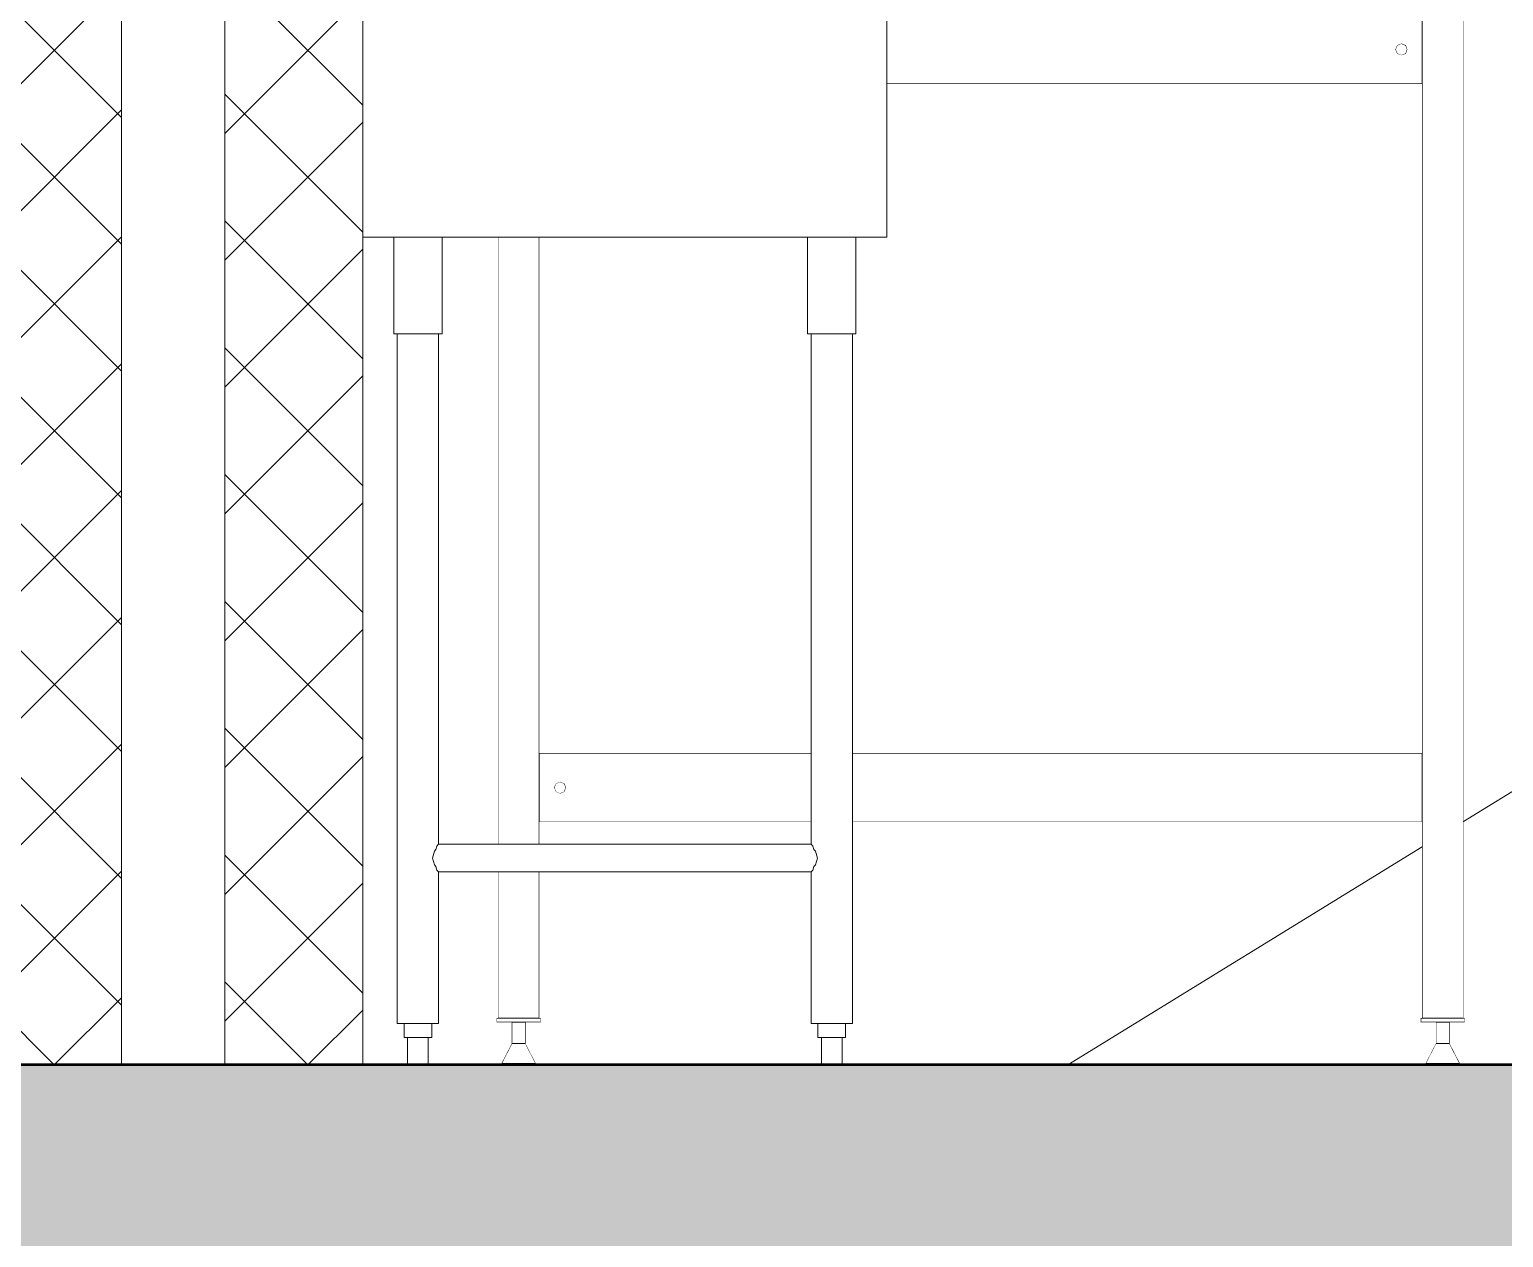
# Model space of a CAD drawing. Header units: millimetres. Extents: x -48147 to 1414029, y -496296 to 18123.
# Drawn here: x 1387569 to 1388638, y -490962 to -490086 of the extents above; entities that cross this region are included whole.
import ezdxf

# ---------------------------------------------------------------- set-up
doc = ezdxf.new("R2010")
doc.units = ezdxf.units.MM
doc.header["$MEASUREMENT"] = 0
doc.linetypes.add('Dashed', pattern=[2822.222233, 1411.111116, -1411.111116])
doc.linetypes.add('Wipeout_Contour', pattern=[1000, 0, -1000])
for name, color, linetype, lineweight, true_color in [('0_Pen_No__105', 7, 'Continuous', 15, 0xa6a6a6), ('A-230-M_FLOOR.IFC Import_Pen_No__109', 7, 'Continuous', 15, 0xa6a6a6), ('A-230-M_FLOOR.IFC Import_Pen_No__29', 7, 'Continuous', 50, 0x2a2a2a), ('A-25-M_Wall_Int_Pen_No__107', 7, 'Continuous', 15, 0xa6a6a6), ('New_A-35-M_FFE_Fixed_Pen_No__75', 7, 'Continuous', 20, 0x606060)]:
    doc.layers.add(name, color=color, linetype=linetype, lineweight=lineweight, true_color=true_color)
for name, color, linetype in [('A-230-M_FLOOR.IFC Import', 7, 'Continuous'), ('A-25-M_Wall_Int', 7, 'Continuous'), ('New_A-25-M_Wall_Int', 7, 'Continuous'), ('New_A-35-M_FFE_Fixed', 7, 'Continuous'), ('S-280-M_STRUCT_FRAME.IFC Import', 7, 'Continuous')]:
    doc.layers.add(name, color=color, linetype=linetype)
for name, color, linetype, lineweight in [('A-25-M_Wall_Int_Pen_No__1', 7, 'Continuous', 13), ('New_A-35-M_FFE_Fixed_Pen_No__1', 7, 'Continuous', 13), ('S-280-M_STRUCT_FRAME.IFC Import_Pen_No__90', 8, 'Continuous', 20)]:
    doc.layers.add(name, color=color, linetype=linetype, lineweight=lineweight)
pattern_1 = [(45, (1372878.996, -490836.73), (-45.96194, 45.96194), []), (135, (1372878.996, -490836.73), (45.96194, 45.96194), [])]

# ---------------------------------------------------------------- blocks, each defined once
blk = doc.blocks.new('Section Elem_178_2', base_point=(1372879, -490836.7))
at = {"layer": 'New_A-35-M_FFE_Fixed_Pen_No__1', "linetype": 'Continuous'}
for p, q in [((1388560.7, -490097.9), (1388563.5, -490096.7)), ((1388563.5, -490096.7), (1388566.4, -490097.9)), ((1388559.5, -490100.7), (1388560.7, -490097.9)), ((1388560.7, -490103.6), (1388559.5, -490100.7)), ((1388563.5, -490104.7), (1388560.7, -490103.6)), ((1388566.4, -490103.6), (1388563.5, -490104.7)), ((1388566.4, -490097.9), (1388567.5, -490100.7)), ((1388567.5, -490100.7), (1388566.4, -490103.6)), ((1387950.7, -490632.9), (1387949.5, -490635.7)), ((1387949.5, -490635.7), (1387950.7, -490638.6)), ((1387953.5, -490631.7), (1387950.7, -490632.9)), ((1387950.7, -490638.6), (1387953.5, -490639.7)), ((1387956.4, -490632.9), (1387953.5, -490631.7)), ((1387953.5, -490639.7), (1387956.4, -490638.6)), ((1387957.5, -490635.7), (1387956.4, -490632.9)), ((1387956.4, -490638.6), (1387957.5, -490635.7))]:
    blk.add_line(p, q, dxfattribs=at)
at = {"color": 254, "linetype": 'Wipeout_Contour', "lineweight": 0, "ltscale": 5888129.917605391}
blk.add_wipeout([(1387908.5, -490236.7), (1387908.5, -490676.7), (1387938.5, -490676.7), (1387938.5, -490236.7)], dxfattribs=at).dxf.layer = 'New_A-35-M_FFE_Fixed'
at = {"color": 254, "linetype": 'Wipeout_Contour', "lineweight": 0, "ltscale": 5888589.371113472}
blk.add_wipeout([(1387920, -490805.7), (1387918.5, -490805.7), (1387918.5, -490821.2), (1387920, -490821.2)], dxfattribs=at).dxf.layer = 'New_A-35-M_FFE_Fixed'
at = {"color": 254, "linetype": 'Wipeout_Contour', "lineweight": 0, "ltscale": 5891116.104213768}
blk.add_wipeout([(1388590, -490805.7), (1388588.5, -490805.7), (1388588.5, -490821.2), (1388590, -490821.2)], dxfattribs=at).dxf.layer = 'New_A-35-M_FFE_Fixed'
at = {"layer": 'New_A-35-M_FFE_Fixed_Pen_No__1', "linetype": 'Continuous'}
for p, q in [((1387908.5, -490676.7), (1387908.5, -490236.7)), ((1387938.5, -490610.7), (1387938.5, -490236.7)), ((1387938.5, -490610.7), (1387938.5, -490660.7)), ((1388135.5, -490610.7), (1387938.5, -490610.7)), ((1387938.5, -490676.7), (1387938.5, -490660.7)), ((1388135.5, -490660.7), (1387938.5, -490660.7))]:
    blk.add_line(p, q, dxfattribs=at)
at = {"color": 254, "linetype": 'Wipeout_Contour', "lineweight": 0, "ltscale": 5888598.798970528}
blk.add_wipeout([(1387923.5, -490805.7), (1387920, -490805.7), (1387920, -490821.2), (1387923.5, -490821.2)], dxfattribs=at).dxf.layer = 'New_A-35-M_FFE_Fixed'
at = {"color": 254, "linetype": 'Wipeout_Contour', "lineweight": 0, "ltscale": 5891125.532576385}
blk.add_wipeout([(1388593.5, -490805.7), (1388590, -490805.7), (1388590, -490821.2), (1388593.5, -490821.2)], dxfattribs=at).dxf.layer = 'New_A-35-M_FFE_Fixed'
at = {"color": 254, "linetype": 'Wipeout_Contour', "lineweight": 0, "ltscale": 5888612.131976547}
blk.add_wipeout([(1387927.1, -490805.7), (1387923.5, -490805.7), (1387923.5, -490821.2), (1387927.1, -490821.2)], dxfattribs=at).dxf.layer = 'New_A-35-M_FFE_Fixed'
at = {"color": 254, "linetype": 'Wipeout_Contour', "lineweight": 0, "ltscale": 5891138.866297372}
blk.add_wipeout([(1388597.1, -490805.7), (1388593.5, -490805.7), (1388593.5, -490821.2), (1388597.1, -490821.2)], dxfattribs=at).dxf.layer = 'New_A-35-M_FFE_Fixed'
at = {"color": 254, "linetype": 'Wipeout_Contour', "lineweight": 0, "ltscale": 5888621.559837431}
blk.add_wipeout([(1387928.5, -490805.7), (1387927.1, -490805.7), (1387927.1, -490821.2), (1387928.5, -490821.2)], dxfattribs=at).dxf.layer = 'New_A-35-M_FFE_Fixed'
at = {"color": 254, "linetype": 'Wipeout_Contour', "lineweight": 0, "ltscale": 5891148.294663811}
blk.add_wipeout([(1388598.5, -490805.7), (1388597.1, -490805.7), (1388597.1, -490821.2), (1388598.5, -490821.2)], dxfattribs=at).dxf.layer = 'New_A-35-M_FFE_Fixed'
at = {"color": 254, "linetype": 'Wipeout_Contour', "lineweight": 0, "ltscale": 5888597.073628101}
blk.add_wipeout([(1387920, -490821.2), (1387918.5, -490821.2), (1387911, -490835.7), (1387914.7, -490835.7)], dxfattribs=at).dxf.layer = 'New_A-35-M_FFE_Fixed'
at = {"color": 254, "linetype": 'Wipeout_Contour', "lineweight": 0, "ltscale": 5891123.797488765}
blk.add_wipeout([(1388590, -490821.2), (1388588.5, -490821.2), (1388581, -490835.7), (1388584.7, -490835.7)], dxfattribs=at).dxf.layer = 'New_A-35-M_FFE_Fixed'
at = {"color": 254, "linetype": 'Wipeout_Contour', "lineweight": 0, "ltscale": 5888593.129790789}
blk.add_wipeout([(1387907.5, -490805.7), (1387939.5, -490805.7), (1387939.5, -490802.7), (1387907.5, -490802.7)], dxfattribs=at).dxf.layer = 'New_A-35-M_FFE_Fixed'
at = {"color": 254, "linetype": 'Wipeout_Contour', "lineweight": 0, "ltscale": 5891119.869044929}
blk.add_wipeout([(1388577.5, -490805.7), (1388609.5, -490805.7), (1388609.5, -490802.7), (1388577.5, -490802.7)], dxfattribs=at).dxf.layer = 'New_A-35-M_FFE_Fixed'
at = {"color": 254, "linetype": 'Wipeout_Contour', "lineweight": 0, "ltscale": 5888613.237662911}
blk.add_wipeout([(1387923.5, -490821.2), (1387920, -490821.2), (1387914.7, -490835.7), (1387923.5, -490835.7)], dxfattribs=at).dxf.layer = 'New_A-35-M_FFE_Fixed'
at = {"color": 254, "linetype": 'Wipeout_Contour', "lineweight": 0, "ltscale": 5891139.962390418}
blk.add_wipeout([(1388593.5, -490821.2), (1388590, -490821.2), (1388584.7, -490835.7), (1388593.5, -490835.7)], dxfattribs=at).dxf.layer = 'New_A-35-M_FFE_Fixed'
at = {"color": 254, "linetype": 'Wipeout_Contour', "lineweight": 0, "ltscale": 5890633.644268814}
blk.add_wipeout([(1388578.5, -490802.7), (1388608.5, -490802.7), (1388608.5, -490075.7), (1388578.5, -490075.7)], dxfattribs=at).dxf.layer = 'New_A-35-M_FFE_Fixed'
at = {"color": 254, "linetype": 'Wipeout_Contour', "lineweight": 0, "ltscale": 5888520.457064854}
blk.add_wipeout([(1387908.5, -490802.7), (1387938.5, -490802.7), (1387938.5, -490696.7), (1387908.5, -490696.7)], dxfattribs=at).dxf.layer = 'New_A-35-M_FFE_Fixed'
at = {"color": 254, "linetype": 'Wipeout_Contour', "lineweight": 0, "ltscale": 5888637.701667023}
blk.add_wipeout([(1387927.1, -490821.2), (1387923.5, -490821.2), (1387923.5, -490835.7), (1387932.4, -490835.7)], dxfattribs=at).dxf.layer = 'New_A-35-M_FFE_Fixed'
at = {"color": 254, "linetype": 'Wipeout_Contour', "lineweight": 0, "ltscale": 5891164.427706468}
blk.add_wipeout([(1388597.1, -490821.2), (1388593.5, -490821.2), (1388593.5, -490835.7), (1388602.4, -490835.7)], dxfattribs=at).dxf.layer = 'New_A-35-M_FFE_Fixed'
at = {"color": 254, "linetype": 'Wipeout_Contour', "lineweight": 0, "ltscale": 5888595.569632078}
blk.add_wipeout([(1387914.7, -490835.7), (1387911, -490835.7), (1387911, -490836.7), (1387914.7, -490836.7)], dxfattribs=at).dxf.layer = 'New_A-35-M_FFE_Fixed'
at = {"color": 254, "linetype": 'Wipeout_Contour', "lineweight": 0, "ltscale": 5891122.288424787}
blk.add_wipeout([(1388584.7, -490835.7), (1388581, -490835.7), (1388581, -490836.7), (1388584.7, -490836.7)], dxfattribs=at).dxf.layer = 'New_A-35-M_FFE_Fixed'
at = {"layer": 'New_A-35-M_FFE_Fixed_Pen_No__1', "linetype": 'Continuous'}
for p, q in [((1388578.5, -490125.7), (1388578.5, -490075.7)), ((1388608.5, -490802.7), (1388608.5, -490075.7)), ((1388190.5, -490125.7), (1388578.5, -490125.7)), ((1387908.5, -490802.7), (1387908.5, -490696.7)), ((1387938.5, -490802.7), (1387938.5, -490696.7)), ((1387907.5, -490802.7), (1387939.5, -490802.7)), ((1387907.5, -490805.7), (1387907.5, -490802.7)), ((1387907.5, -490805.7), (1387939.5, -490805.7)), ((1387918.5, -490805.7), (1387918.5, -490821.2)), ((1387939.5, -490805.7), (1387939.5, -490802.7)), ((1388577.5, -490802.7), (1388609.5, -490802.7)), ((1388577.5, -490805.7), (1388577.5, -490802.7)), ((1388577.5, -490805.7), (1388609.5, -490805.7)), ((1388588.5, -490805.7), (1388588.5, -490821.2)), ((1388609.5, -490805.7), (1388609.5, -490802.7)), ((1387918.5, -490821.2), (1387920, -490821.2)), ((1388588.5, -490821.2), (1388590, -490821.2))]:
    blk.add_line(p, q, dxfattribs=at)
at = {"color": 254, "linetype": 'Wipeout_Contour', "lineweight": 0, "ltscale": 5890059.920370933}
blk.add_wipeout([(1388165.5, -490660.7), (1388578.5, -490660.7), (1388578.5, -490610.7), (1388165.5, -490610.7)], dxfattribs=at).dxf.layer = 'New_A-35-M_FFE_Fixed'
at = {"color": 254, "linetype": 'Wipeout_Contour', "lineweight": 0, "ltscale": 5888653.865713035}
blk.add_wipeout([(1387928.5, -490821.2), (1387927.1, -490821.2), (1387932.4, -490835.7), (1387936, -490835.7)], dxfattribs=at).dxf.layer = 'New_A-35-M_FFE_Fixed'
at = {"color": 254, "linetype": 'Wipeout_Contour', "lineweight": 0, "ltscale": 5891180.592619307}
blk.add_wipeout([(1388598.5, -490821.2), (1388597.1, -490821.2), (1388602.4, -490835.7), (1388606, -490835.7)], dxfattribs=at).dxf.layer = 'New_A-35-M_FFE_Fixed'
at = {"layer": 'New_A-35-M_FFE_Fixed_Pen_No__1', "linetype": 'Continuous'}
for p, q in [((1388578.5, -490610.7), (1388578.5, -490125.7)), ((1388578.5, -490610.7), (1388165.5, -490610.7)), ((1388578.5, -490610.7), (1388578.5, -490660.7)), ((1388578.5, -490660.7), (1388165.5, -490660.7)), ((1388578.5, -490802.7), (1388578.5, -490660.7)), ((1387928.5, -490805.7), (1387928.5, -490821.2)), ((1388598.5, -490805.7), (1388598.5, -490821.2)), ((1387920, -490821.2), (1387923.5, -490821.2)), ((1387923.5, -490821.2), (1387927.1, -490821.2)), ((1387927.1, -490821.2), (1387928.5, -490821.2)), ((1388590, -490821.2), (1388593.5, -490821.2)), ((1388593.5, -490821.2), (1388597.1, -490821.2)), ((1388597.1, -490821.2), (1388598.5, -490821.2))]:
    blk.add_line(p, q, dxfattribs=at)
at = {"color": 254, "linetype": 'Wipeout_Contour', "lineweight": 0, "ltscale": 5888619.139146201}
blk.add_wipeout([(1387923.5, -490835.7), (1387914.7, -490835.7), (1387914.7, -490836.7), (1387923.5, -490836.7)], dxfattribs=at).dxf.layer = 'New_A-35-M_FFE_Fixed'
at = {"color": 254, "linetype": 'Wipeout_Contour', "lineweight": 0, "ltscale": 5891145.85920292}
blk.add_wipeout([(1388593.5, -490835.7), (1388584.7, -490835.7), (1388584.7, -490836.7), (1388593.5, -490836.7)], dxfattribs=at).dxf.layer = 'New_A-35-M_FFE_Fixed'
at = {"layer": 'New_A-35-M_FFE_Fixed_Pen_No__1', "linetype": 'Continuous'}
for p, q in [((1387911, -490835.7), (1387914.7, -490835.7)), ((1387911, -490835.7), (1387911, -490836.7)), ((1388581, -490835.7), (1388584.7, -490835.7)), ((1388581, -490835.7), (1388581, -490836.7))]:
    blk.add_line(p, q, dxfattribs=at)
at = {"color": 254, "linetype": 'Wipeout_Contour', "lineweight": 0, "ltscale": 5888652.471489513}
blk.add_wipeout([(1387932.4, -490835.7), (1387923.5, -490835.7), (1387923.5, -490836.7), (1387932.4, -490836.7)], dxfattribs=at).dxf.layer = 'New_A-35-M_FFE_Fixed'
at = {"color": 254, "linetype": 'Wipeout_Contour', "lineweight": 0, "ltscale": 5891179.193333786}
blk.add_wipeout([(1388602.4, -490835.7), (1388593.5, -490835.7), (1388593.5, -490836.7), (1388602.4, -490836.7)], dxfattribs=at).dxf.layer = 'New_A-35-M_FFE_Fixed'
at = {"layer": 'New_A-35-M_FFE_Fixed_Pen_No__1', "linetype": 'Continuous'}
for p, q in [((1387918.5, -490821.2), (1387911, -490835.7)), ((1388588.5, -490821.2), (1388581, -490835.7)), ((1387914.7, -490835.7), (1387923.5, -490835.7)), ((1388584.7, -490835.7), (1388593.5, -490835.7))]:
    blk.add_line(p, q, dxfattribs=at)
at = {"color": 254, "linetype": 'Wipeout_Contour', "lineweight": 0, "ltscale": 5888676.041027365}
blk.add_wipeout([(1387936, -490835.7), (1387932.4, -490835.7), (1387932.4, -490836.7), (1387936, -490836.7)], dxfattribs=at).dxf.layer = 'New_A-35-M_FFE_Fixed'
at = {"color": 254, "linetype": 'Wipeout_Contour', "lineweight": 0, "ltscale": 5891202.764135616}
blk.add_wipeout([(1388606, -490835.7), (1388602.4, -490835.7), (1388602.4, -490836.7), (1388606, -490836.7)], dxfattribs=at).dxf.layer = 'New_A-35-M_FFE_Fixed'
at = {"layer": 'New_A-35-M_FFE_Fixed_Pen_No__1', "linetype": 'Continuous'}
for p, q in [((1387928.5, -490821.2), (1387936, -490835.7)), ((1388598.5, -490821.2), (1388606, -490835.7)), ((1387923.5, -490835.7), (1387932.4, -490835.7)), ((1387932.4, -490835.7), (1387936, -490835.7)), ((1387936, -490835.7), (1387936, -490836.7)), ((1388593.5, -490835.7), (1388602.4, -490835.7)), ((1388602.4, -490835.7), (1388606, -490835.7)), ((1388606, -490835.7), (1388606, -490836.7))]:
    blk.add_line(p, q, dxfattribs=at)
blk = doc.blocks.new('Section Elem_188_2', base_point=(1372879, -490836.7))
at = {"color": 254, "linetype": 'Wipeout_Contour', "lineweight": 0, "ltscale": 17671100.17972761}
blk.add_wipeout([(1388608.5, -490075.7), (1388608.5, -490660.2), (1390386.4, -489566.2), (1388871, -488633.7), (1388638.9, -488633.7), (1388652.2, -488816.4), (1388647.2, -488816.7), (1388738.5, -490075.7), (1388638.5, -490075.7), (1388637.1, -490055.7), (1388636.1, -490055.7), (1388637.5, -490075.7)], dxfattribs=at).dxf.layer = 'New_A-25-M_Wall_Int'
at = {"color": 254, "linetype": 'Wipeout_Contour', "lineweight": 0, "ltscale": 11780139.08398183}
blk.add_wipeout([(1388559.5, -490100.7), (1388560.7, -490103.6), (1388563.5, -490104.7), (1388566.4, -490103.6), (1388567.5, -490100.7), (1388566.4, -490097.9), (1388563.5, -490096.7), (1388560.7, -490097.9)], dxfattribs=at).dxf.layer = 'New_A-25-M_Wall_Int'
at = {"color": 254, "linetype": 'Wipeout_Contour', "lineweight": 0, "ltscale": 11778552.99768106}
blk.add_wipeout([(1388165.5, -490610.7), (1388578.5, -490610.7), (1388578.5, -490125.7), (1388190.5, -490125.7), (1388190.5, -490236.7), (1388168, -490236.7), (1388168, -490306.7), (1388165.5, -490306.7)], dxfattribs=at).dxf.layer = 'New_A-25-M_Wall_Int'
at = {"color": 254, "linetype": 'Wipeout_Contour', "lineweight": 0, "ltscale": 14719945.42525985}
blk.add_wipeout([(1387833, -490236.7), (1387810.5, -490236.7), (1387810.5, -490836.7), (1387843, -490836.7), (1387843, -490816.7), (1387840.5, -490816.7), (1387840.5, -490806.7), (1387835.5, -490806.7), (1387835.5, -490306.7), (1387833, -490306.7)], dxfattribs=at).dxf.layer = 'New_A-25-M_Wall_Int'
at = {"color": 254, "linetype": 'Wipeout_Contour', "lineweight": 0, "ltscale": 8831853.19287615}
blk.add_wipeout([(1387868, -490306.7), (1387865.5, -490306.7), (1387865.5, -490676.7), (1387908.5, -490676.7), (1387908.5, -490236.7), (1387868, -490236.7)], dxfattribs=at).dxf.layer = 'New_A-25-M_Wall_Int'
at = {"color": 254, "linetype": 'Wipeout_Contour', "lineweight": 0, "ltscale": 8832872.924703296}
blk.add_wipeout([(1387938.5, -490236.7), (1387938.5, -490610.7), (1388135.5, -490610.7), (1388135.5, -490306.7), (1388133, -490306.7), (1388133, -490236.7)], dxfattribs=at).dxf.layer = 'New_A-25-M_Wall_Int'
at = {"color": 254, "linetype": 'Wipeout_Contour', "lineweight": 0, "ltscale": 11776963.19212108}
blk.add_wipeout([(1387949.5, -490635.7), (1387950.7, -490638.6), (1387953.5, -490639.7), (1387956.4, -490638.6), (1387957.5, -490635.7), (1387956.4, -490632.9), (1387953.5, -490631.7), (1387950.7, -490632.9)], dxfattribs=at).dxf.layer = 'New_A-25-M_Wall_Int'
at = {"color": 254, "linetype": 'Wipeout_Contour', "lineweight": 0, "ltscale": 5888840.494989911}
blk.add_wipeout([(1388135.5, -490660.7), (1387938.5, -490660.7), (1387938.5, -490676.7), (1388135.5, -490676.7)], dxfattribs=at).dxf.layer = 'New_A-25-M_Wall_Int'
at = {"color": 254, "linetype": 'Wipeout_Contour', "lineweight": 0, "ltscale": 13252186.82917594}
blk.add_wipeout([(1388158, -490816.7), (1388158, -490836.7), (1388321.7, -490836.7), (1388578.5, -490678.7), (1388578.5, -490660.7), (1388165.5, -490660.7), (1388165.5, -490806.7), (1388160.5, -490806.7), (1388160.5, -490816.7)], dxfattribs=at).dxf.layer = 'New_A-25-M_Wall_Int'
at = {"color": 254, "linetype": 'Wipeout_Contour', "lineweight": 0, "ltscale": 20609609.72752331}
blk.add_wipeout([(1387858, -490816.7), (1387858, -490836.7), (1387911, -490836.7), (1387911, -490835.7), (1387918.5, -490821.2), (1387918.5, -490805.7), (1387907.5, -490805.7), (1387907.5, -490802.7), (1387908.5, -490802.7), (1387908.5, -490696.7), (1387865.5, -490696.7), (1387865.5, -490806.7), (1387860.5, -490806.7), (1387860.5, -490816.7)], dxfattribs=at).dxf.layer = 'New_A-25-M_Wall_Int'
at = {"color": 254, "linetype": 'Wipeout_Contour', "lineweight": 0, "ltscale": 20611368.24320829}
blk.add_wipeout([(1387928.5, -490805.7), (1387928.5, -490821.2), (1387936, -490835.7), (1387936, -490836.7), (1388143, -490836.7), (1388143, -490816.7), (1388140.5, -490816.7), (1388140.5, -490806.7), (1388135.5, -490806.7), (1388135.5, -490696.7), (1387938.5, -490696.7), (1387938.5, -490802.7), (1387939.5, -490802.7), (1387939.5, -490805.7)], dxfattribs=at).dxf.layer = 'New_A-25-M_Wall_Int'
blk = doc.blocks.new('Section Elem_273_2', base_point=(1372879, -490836.7))
at = {"color": 254, "linetype": 'Wipeout_Contour', "lineweight": 0, "ltscale": 5887899.080623568}
blk.add_wipeout([(1388190.5, -490236.7), (1388190.5, -489894.2), (1387810.5, -489894.2), (1387810.5, -490236.7)], dxfattribs=at).dxf.layer = 'New_A-35-M_FFE_Fixed'
at = {"color": 254, "linetype": 'Wipeout_Contour', "lineweight": 0, "ltscale": 5888723.508355924}
blk.add_wipeout([(1388138.7, -490681.7), (1387862.4, -490681.7), (1387861, -490686.7), (1388140.1, -490686.7)], dxfattribs=at).dxf.layer = 'New_A-35-M_FFE_Fixed'
at = {"color": 254, "linetype": 'Wipeout_Contour', "lineweight": 0, "ltscale": 5888354.914384784}
blk.add_wipeout([(1387854.3, -490836.7), (1387854.3, -490816.7), (1387850.5, -490816.7), (1387850.5, -490836.7)], dxfattribs=at).dxf.layer = 'New_A-35-M_FFE_Fixed'
at = {"color": 254, "linetype": 'Wipeout_Contour', "lineweight": 0, "ltscale": 5889486.261211989}
blk.add_wipeout([(1388154.3, -490836.7), (1388154.3, -490816.7), (1388150.5, -490816.7), (1388150.5, -490836.7)], dxfattribs=at).dxf.layer = 'New_A-35-M_FFE_Fixed'
at = {"layer": 'New_A-35-M_FFE_Fixed_Pen_No__75', "linetype": 'Continuous'}
blk.add_line((1388190.5, -490236.7), (1388190.5, -489894.2), dxfattribs=at)
at = {"color": 254, "linetype": 'Wipeout_Contour', "lineweight": 0, "ltscale": 5888730.174472379}
blk.add_wipeout([(1388140.1, -490686.7), (1387861, -490686.7), (1387862.4, -490691.7), (1388138.7, -490691.7)], dxfattribs=at).dxf.layer = 'New_A-35-M_FFE_Fixed'
at = {"color": 254, "linetype": 'Wipeout_Contour', "lineweight": 0, "ltscale": 5888340.772721454}
blk.add_wipeout([(1387850.5, -490836.7), (1387850.5, -490816.7), (1387846.8, -490816.7), (1387846.8, -490836.7)], dxfattribs=at).dxf.layer = 'New_A-35-M_FFE_Fixed'
at = {"color": 254, "linetype": 'Wipeout_Contour', "lineweight": 0, "ltscale": 5888374.232262893}
blk.add_wipeout([(1387858, -490836.7), (1387858, -490816.7), (1387857, -490816.7), (1387857, -490836.7)], dxfattribs=at).dxf.layer = 'New_A-35-M_FFE_Fixed'
at = {"color": 254, "linetype": 'Wipeout_Contour', "lineweight": 0, "ltscale": 5889472.119208921}
blk.add_wipeout([(1388150.5, -490836.7), (1388150.5, -490816.7), (1388146.8, -490816.7), (1388146.8, -490836.7)], dxfattribs=at).dxf.layer = 'New_A-35-M_FFE_Fixed'
at = {"color": 254, "linetype": 'Wipeout_Contour', "lineweight": 0, "ltscale": 5889505.579554183}
blk.add_wipeout([(1388158, -490836.7), (1388158, -490816.7), (1388157, -490816.7), (1388157, -490836.7)], dxfattribs=at).dxf.layer = 'New_A-35-M_FFE_Fixed'
at = {"color": 254, "linetype": 'Wipeout_Contour', "lineweight": 0, "ltscale": 8833077.171453256}
blk.add_wipeout([(1388137.6, -490680.6), (1388136.9, -490678.1), (1387864.2, -490678.1), (1387863.5, -490680.6), (1387862.4, -490681.7), (1388138.7, -490681.7)], dxfattribs=at).dxf.layer = 'New_A-35-M_FFE_Fixed'
at = {"color": 254, "linetype": 'Wipeout_Contour', "lineweight": 0, "ltscale": 8833103.352618942}
blk.add_wipeout([(1388138.7, -490691.7), (1387862.4, -490691.7), (1387863.5, -490692.9), (1387864.2, -490695.4), (1388136.9, -490695.4), (1388137.6, -490692.9)], dxfattribs=at).dxf.layer = 'New_A-35-M_FFE_Fixed'
at = {"color": 254, "linetype": 'Wipeout_Contour', "lineweight": 0, "ltscale": 5888328.525685079}
blk.add_wipeout([(1387846.8, -490836.7), (1387846.8, -490816.7), (1387844.1, -490816.7), (1387844.1, -490836.7)], dxfattribs=at).dxf.layer = 'New_A-35-M_FFE_Fixed'
at = {"color": 254, "linetype": 'Wipeout_Contour', "lineweight": 0, "ltscale": 5888367.161427804}
blk.add_wipeout([(1387857, -490836.7), (1387857, -490816.7), (1387854.3, -490816.7), (1387854.3, -490836.7)], dxfattribs=at).dxf.layer = 'New_A-35-M_FFE_Fixed'
at = {"color": 254, "linetype": 'Wipeout_Contour', "lineweight": 0, "ltscale": 5889459.871878324}
blk.add_wipeout([(1388146.8, -490836.7), (1388146.8, -490816.7), (1388144.1, -490816.7), (1388144.1, -490836.7)], dxfattribs=at).dxf.layer = 'New_A-35-M_FFE_Fixed'
at = {"color": 254, "linetype": 'Wipeout_Contour', "lineweight": 0, "ltscale": 5889498.508549228}
blk.add_wipeout([(1388157, -490836.7), (1388157, -490816.7), (1388154.3, -490816.7), (1388154.3, -490836.7)], dxfattribs=at).dxf.layer = 'New_A-35-M_FFE_Fixed'
at = {"color": 254, "linetype": 'Wipeout_Contour', "lineweight": 0, "ltscale": 5888714.402229894}
blk.add_wipeout([(1388135.5, -490676.7), (1387865.5, -490676.7), (1387864.2, -490678.1), (1388136.9, -490678.1)], dxfattribs=at).dxf.layer = 'New_A-35-M_FFE_Fixed'
at = {"color": 254, "linetype": 'Wipeout_Contour', "lineweight": 0, "ltscale": 5888739.280515189}
blk.add_wipeout([(1388136.9, -490695.4), (1387864.2, -490695.4), (1387865.5, -490696.7), (1388135.5, -490696.7)], dxfattribs=at).dxf.layer = 'New_A-35-M_FFE_Fixed'
at = {"color": 254, "linetype": 'Wipeout_Contour', "lineweight": 0, "ltscale": 5888337.266197793}
blk.add_wipeout([(1387855.5, -490816.7), (1387855.5, -490806.7), (1387850.5, -490806.7), (1387850.5, -490816.7)], dxfattribs=at).dxf.layer = 'New_A-35-M_FFE_Fixed'
at = {"color": 254, "linetype": 'Wipeout_Contour', "lineweight": 0, "ltscale": 5889468.616924534}
blk.add_wipeout([(1388155.5, -490816.7), (1388155.5, -490806.7), (1388150.5, -490806.7), (1388150.5, -490816.7)], dxfattribs=at).dxf.layer = 'New_A-35-M_FFE_Fixed'
at = {"color": 254, "linetype": 'Wipeout_Contour', "lineweight": 0, "ltscale": 5888321.454856835}
blk.add_wipeout([(1387844.1, -490836.7), (1387844.1, -490816.7), (1387843, -490816.7), (1387843, -490836.7)], dxfattribs=at).dxf.layer = 'New_A-35-M_FFE_Fixed'
at = {"color": 254, "linetype": 'Wipeout_Contour', "lineweight": 0, "ltscale": 5889452.800880209}
blk.add_wipeout([(1388144.1, -490836.7), (1388144.1, -490816.7), (1388143, -490816.7), (1388143, -490836.7)], dxfattribs=at).dxf.layer = 'New_A-35-M_FFE_Fixed'
at = {"color": 254, "linetype": 'Wipeout_Contour', "lineweight": 0, "ltscale": 7360005.893775575}
blk.add_wipeout([(1387863.5, -490680.6), (1387864.2, -490678.1), (1387865.5, -490676.7), (1387865.5, -490306.7), (1387863.5, -490306.7)], dxfattribs=at).dxf.layer = 'New_A-35-M_FFE_Fixed'
at = {"color": 254, "linetype": 'Wipeout_Contour', "lineweight": 0, "ltscale": 5888318.410582623}
blk.add_wipeout([(1387850.5, -490816.7), (1387850.5, -490806.7), (1387845.5, -490806.7), (1387845.5, -490816.7)], dxfattribs=at).dxf.layer = 'New_A-35-M_FFE_Fixed'
at = {"color": 254, "linetype": 'Wipeout_Contour', "lineweight": 0, "ltscale": 5888363.023458943}
blk.add_wipeout([(1387860.5, -490816.7), (1387860.5, -490806.7), (1387859.2, -490806.7), (1387859.2, -490816.7)], dxfattribs=at).dxf.layer = 'New_A-35-M_FFE_Fixed'
at = {"color": 254, "linetype": 'Wipeout_Contour', "lineweight": 0, "ltscale": 5889449.760856404}
blk.add_wipeout([(1388150.5, -490816.7), (1388150.5, -490806.7), (1388145.5, -490806.7), (1388145.5, -490816.7)], dxfattribs=at).dxf.layer = 'New_A-35-M_FFE_Fixed'
at = {"color": 254, "linetype": 'Wipeout_Contour', "lineweight": 0, "ltscale": 5889494.374804433}
blk.add_wipeout([(1388160.5, -490816.7), (1388160.5, -490806.7), (1388159.2, -490806.7), (1388159.2, -490816.7)], dxfattribs=at).dxf.layer = 'New_A-35-M_FFE_Fixed'
at = {"color": 254, "linetype": 'Wipeout_Contour', "lineweight": 0, "ltscale": 5888302.081146728}
blk.add_wipeout([(1387845.5, -490816.7), (1387845.5, -490806.7), (1387841.9, -490806.7), (1387841.9, -490816.7)], dxfattribs=at).dxf.layer = 'New_A-35-M_FFE_Fixed'
at = {"color": 254, "linetype": 'Wipeout_Contour', "lineweight": 0, "ltscale": 5888353.595645379}
blk.add_wipeout([(1387859.2, -490816.7), (1387859.2, -490806.7), (1387855.5, -490806.7), (1387855.5, -490816.7)], dxfattribs=at).dxf.layer = 'New_A-35-M_FFE_Fixed'
at = {"color": 254, "linetype": 'Wipeout_Contour', "lineweight": 0, "ltscale": 5889433.431028232}
blk.add_wipeout([(1388145.5, -490816.7), (1388145.5, -490806.7), (1388141.9, -490806.7), (1388141.9, -490816.7)], dxfattribs=at).dxf.layer = 'New_A-35-M_FFE_Fixed'
at = {"color": 254, "linetype": 'Wipeout_Contour', "lineweight": 0, "ltscale": 5889484.946764391}
blk.add_wipeout([(1388159.2, -490816.7), (1388159.2, -490806.7), (1388155.5, -490806.7), (1388155.5, -490816.7)], dxfattribs=at).dxf.layer = 'New_A-35-M_FFE_Fixed'
at = {"layer": 'New_A-35-M_FFE_Fixed_Pen_No__75', "linetype": 'Continuous'}
for p, q in [((1387855.5, -490816.7), (1387850.5, -490816.7)), ((1387859.2, -490816.7), (1387855.5, -490816.7)), ((1387858, -490836.7), (1387858, -490816.7)), ((1387860.5, -490816.7), (1387859.2, -490816.7)), ((1388155.5, -490816.7), (1388150.5, -490816.7)), ((1388159.2, -490816.7), (1388155.5, -490816.7)), ((1388158, -490836.7), (1388158, -490816.7)), ((1388160.5, -490816.7), (1388159.2, -490816.7))]:
    blk.add_line(p, q, dxfattribs=at)
at = {"color": 254, "linetype": 'Wipeout_Contour', "lineweight": 0, "ltscale": 5888002.053424321}
blk.add_wipeout([(1387858, -490806.7), (1387858, -490306.7), (1387850.5, -490306.7), (1387850.5, -490806.7)], dxfattribs=at).dxf.layer = 'New_A-35-M_FFE_Fixed'
at = {"color": 254, "linetype": 'Wipeout_Contour', "lineweight": 0, "ltscale": 5889133.469570608}
blk.add_wipeout([(1388158, -490806.7), (1388158, -490306.7), (1388150.5, -490306.7), (1388150.5, -490806.7)], dxfattribs=at).dxf.layer = 'New_A-35-M_FFE_Fixed'
at = {"color": 254, "linetype": 'Wipeout_Contour', "lineweight": 0, "ltscale": 5889172.108628783}
blk.add_wipeout([(1388165.5, -490806.7), (1388165.5, -490306.7), (1388163.5, -490306.7), (1388163.5, -490806.7)], dxfattribs=at).dxf.layer = 'New_A-35-M_FFE_Fixed'
at = {"color": 254, "linetype": 'Wipeout_Contour', "lineweight": 0, "ltscale": 7360355.388032981}
blk.add_wipeout([(1387863.5, -490806.7), (1387865.5, -490806.7), (1387865.5, -490696.7), (1387864.2, -490695.4), (1387863.5, -490692.9)], dxfattribs=at).dxf.layer = 'New_A-35-M_FFE_Fixed'
at = {"color": 254, "linetype": 'Wipeout_Contour', "lineweight": 0, "ltscale": 5888292.653345124}
blk.add_wipeout([(1387841.9, -490816.7), (1387841.9, -490806.7), (1387840.5, -490806.7), (1387840.5, -490816.7)], dxfattribs=at).dxf.layer = 'New_A-35-M_FFE_Fixed'
at = {"color": 254, "linetype": 'Wipeout_Contour', "lineweight": 0, "ltscale": 5889424.003000143}
blk.add_wipeout([(1388141.9, -490816.7), (1388141.9, -490806.7), (1388140.5, -490806.7), (1388140.5, -490816.7)], dxfattribs=at).dxf.layer = 'New_A-35-M_FFE_Fixed'
at = {"layer": 'New_A-35-M_FFE_Fixed_Pen_No__75', "linetype": 'Continuous'}
for p, q in [((1387841.9, -490816.7), (1387840.5, -490816.7)), ((1387845.5, -490816.7), (1387841.9, -490816.7)), ((1387843, -490836.7), (1387843, -490816.7)), ((1387850.5, -490816.7), (1387845.5, -490816.7)), ((1388141.9, -490816.7), (1388140.5, -490816.7)), ((1388145.5, -490816.7), (1388141.9, -490816.7)), ((1388143, -490836.7), (1388143, -490816.7)), ((1388150.5, -490816.7), (1388145.5, -490816.7))]:
    blk.add_line(p, q, dxfattribs=at)
at = {"color": 254, "linetype": 'Wipeout_Contour', "lineweight": 0, "ltscale": 5887973.768368609}
blk.add_wipeout([(1387850.5, -490806.7), (1387850.5, -490306.7), (1387843, -490306.7), (1387843, -490806.7)], dxfattribs=at).dxf.layer = 'New_A-35-M_FFE_Fixed'
at = {"color": 254, "linetype": 'Wipeout_Contour', "lineweight": 0, "ltscale": 13248283.58376896}
blk.add_wipeout([(1387858, -490306.7), (1387858, -490806.7), (1387863.5, -490806.7), (1387863.5, -490692.9), (1387862.4, -490691.7), (1387861, -490686.7), (1387862.4, -490681.7), (1387863.5, -490680.6), (1387863.5, -490306.7)], dxfattribs=at).dxf.layer = 'New_A-35-M_FFE_Fixed'
at = {"color": 254, "linetype": 'Wipeout_Contour', "lineweight": 0, "ltscale": 5889105.183836043}
blk.add_wipeout([(1388150.5, -490806.7), (1388150.5, -490306.7), (1388143, -490306.7), (1388143, -490806.7)], dxfattribs=at).dxf.layer = 'New_A-35-M_FFE_Fixed'
at = {"color": 254, "linetype": 'Wipeout_Contour', "lineweight": 0, "ltscale": 5889157.965748304}
blk.add_wipeout([(1388163.5, -490806.7), (1388163.5, -490306.7), (1388158, -490306.7), (1388158, -490806.7)], dxfattribs=at).dxf.layer = 'New_A-35-M_FFE_Fixed'
at = {"layer": 'New_A-35-M_FFE_Fixed_Pen_No__75', "linetype": 'Continuous'}
for p, q in [((1387862.4, -490681.7), (1387861, -490686.7)), ((1387863.5, -490680.6), (1387862.4, -490681.7)), ((1387864.2, -490678.1), (1387863.5, -490680.6)), ((1387865.5, -490676.7), (1387864.2, -490678.1)), ((1387862.4, -490691.7), (1387861, -490686.7)), ((1387863.5, -490692.9), (1387862.4, -490691.7)), ((1387863.5, -490692.9), (1387864.2, -490695.4)), ((1387865.5, -490696.7), (1387864.2, -490695.4)), ((1387865.5, -490806.7), (1387865.5, -490696.7)), ((1387858, -490806.7), (1387850.5, -490806.7)), ((1387863.5, -490806.7), (1387858, -490806.7)), ((1387860.5, -490816.7), (1387860.5, -490806.7)), ((1387865.5, -490806.7), (1387863.5, -490806.7)), ((1388158, -490806.7), (1388150.5, -490806.7)), ((1388163.5, -490806.7), (1388158, -490806.7)), ((1388160.5, -490816.7), (1388160.5, -490806.7)), ((1388165.5, -490806.7), (1388163.5, -490806.7))]:
    blk.add_line(p, q, dxfattribs=at)
at = {"color": 254, "linetype": 'Wipeout_Contour', "lineweight": 0, "ltscale": 5887624.519943042}
blk.add_wipeout([(1387859.3, -490306.7), (1387859.3, -490236.7), (1387850.5, -490236.7), (1387850.5, -490306.7)], dxfattribs=at).dxf.layer = 'New_A-35-M_FFE_Fixed'
at = {"color": 254, "linetype": 'Wipeout_Contour', "lineweight": 0, "ltscale": 5887669.600675754}
blk.add_wipeout([(1387868, -490306.7), (1387868, -490236.7), (1387865.7, -490236.7), (1387865.7, -490306.7)], dxfattribs=at).dxf.layer = 'New_A-35-M_FFE_Fixed'
at = {"color": 254, "linetype": 'Wipeout_Contour', "lineweight": 0, "ltscale": 5888756.009131351}
blk.add_wipeout([(1388159.3, -490306.7), (1388159.3, -490236.7), (1388150.5, -490236.7), (1388150.5, -490306.7)], dxfattribs=at).dxf.layer = 'New_A-35-M_FFE_Fixed'
at = {"color": 254, "linetype": 'Wipeout_Contour', "lineweight": 0, "ltscale": 5888801.09094488}
blk.add_wipeout([(1388168, -490306.7), (1388168, -490236.7), (1388165.7, -490236.7), (1388165.7, -490306.7)], dxfattribs=at).dxf.layer = 'New_A-35-M_FFE_Fixed'
at = {"color": 254, "linetype": 'Wipeout_Contour', "lineweight": 0, "ltscale": 5887949.272804819}
blk.add_wipeout([(1387843, -490806.7), (1387843, -490306.7), (1387837.6, -490306.7), (1387837.6, -490806.7)], dxfattribs=at).dxf.layer = 'New_A-35-M_FFE_Fixed'
at = {"color": 254, "linetype": 'Wipeout_Contour', "lineweight": 0, "ltscale": 13250641.62301029}
blk.add_wipeout([(1388138.7, -490691.7), (1388137.6, -490692.9), (1388137.6, -490806.7), (1388143, -490806.7), (1388143, -490306.7), (1388137.6, -490306.7), (1388137.6, -490680.6), (1388138.7, -490681.7), (1388140.1, -490686.7)], dxfattribs=at).dxf.layer = 'New_A-35-M_FFE_Fixed'
at = {"layer": 'New_A-35-M_FFE_Fixed_Pen_No__75', "linetype": 'Continuous'}
for p, q in [((1387850.5, -490806.7), (1387843, -490806.7)), ((1388150.5, -490806.7), (1388143, -490806.7))]:
    blk.add_line(p, q, dxfattribs=at)
at = {"color": 254, "linetype": 'Wipeout_Contour', "lineweight": 0, "ltscale": 5887653.099977488}
blk.add_wipeout([(1387865.7, -490306.7), (1387865.7, -490236.7), (1387859.3, -490236.7), (1387859.3, -490306.7)], dxfattribs=at).dxf.layer = 'New_A-35-M_FFE_Fixed'
at = {"color": 254, "linetype": 'Wipeout_Contour', "lineweight": 0, "ltscale": 5888784.58985101}
blk.add_wipeout([(1388165.7, -490306.7), (1388165.7, -490236.7), (1388159.3, -490236.7), (1388159.3, -490306.7)], dxfattribs=at).dxf.layer = 'New_A-35-M_FFE_Fixed'
at = {"color": 254, "linetype": 'Wipeout_Contour', "lineweight": 0, "ltscale": 5887935.130290167}
blk.add_wipeout([(1387837.6, -490806.7), (1387837.6, -490306.7), (1387835.5, -490306.7), (1387835.5, -490806.7)], dxfattribs=at).dxf.layer = 'New_A-35-M_FFE_Fixed'
at = {"color": 254, "linetype": 'Wipeout_Contour', "lineweight": 0, "ltscale": 7361288.535470663}
blk.add_wipeout([(1388137.6, -490306.7), (1388135.5, -490306.7), (1388135.5, -490676.7), (1388136.9, -490678.1), (1388137.6, -490680.6)], dxfattribs=at).dxf.layer = 'New_A-35-M_FFE_Fixed'
at = {"color": 254, "linetype": 'Wipeout_Contour', "lineweight": 0, "ltscale": 7361637.968838006}
blk.add_wipeout([(1388135.5, -490806.7), (1388137.6, -490806.7), (1388137.6, -490692.9), (1388136.9, -490695.4), (1388135.5, -490696.7)], dxfattribs=at).dxf.layer = 'New_A-35-M_FFE_Fixed'
at = {"layer": 'New_A-35-M_FFE_Fixed_Pen_No__75', "linetype": 'Continuous'}
for p, q in [((1387868, -490306.7), (1387868, -490236.7)), ((1388168, -490306.7), (1388168, -490236.7)), ((1387865.7, -490306.7), (1387859.3, -490306.7)), ((1387865.5, -490676.7), (1387865.5, -490306.7)), ((1387868, -490306.7), (1387865.7, -490306.7)), ((1388165.7, -490306.7), (1388159.3, -490306.7)), ((1388165.5, -490806.7), (1388165.5, -490306.7)), ((1388168, -490306.7), (1388165.7, -490306.7)), ((1388135.5, -490676.7), (1387865.5, -490676.7)), ((1388135.5, -490676.7), (1388136.9, -490678.1)), ((1388137.6, -490680.6), (1388136.9, -490678.1)), ((1388137.6, -490680.6), (1388138.7, -490681.7)), ((1388138.7, -490681.7), (1388140.1, -490686.7)), ((1388136.9, -490695.4), (1388137.6, -490692.9)), ((1388137.6, -490692.9), (1388138.7, -490691.7)), ((1388138.7, -490691.7), (1388140.1, -490686.7)), ((1388135.5, -490696.7), (1387865.5, -490696.7)), ((1388135.5, -490696.7), (1388136.9, -490695.4)), ((1388135.5, -490806.7), (1388135.5, -490696.7)), ((1387837.6, -490806.7), (1387835.5, -490806.7)), ((1387843, -490806.7), (1387837.6, -490806.7)), ((1387840.5, -490816.7), (1387840.5, -490806.7)), ((1388137.6, -490806.7), (1388135.5, -490806.7)), ((1388143, -490806.7), (1388137.6, -490806.7)), ((1388140.5, -490816.7), (1388140.5, -490806.7))]:
    blk.add_line(p, q, dxfattribs=at)
at = {"color": 254, "linetype": 'Wipeout_Contour', "lineweight": 0, "ltscale": 5887591.518582239}
blk.add_wipeout([(1387850.5, -490306.7), (1387850.5, -490236.7), (1387841.8, -490236.7), (1387841.8, -490306.7)], dxfattribs=at).dxf.layer = 'New_A-35-M_FFE_Fixed'
at = {"color": 254, "linetype": 'Wipeout_Contour', "lineweight": 0, "ltscale": 5888723.006979321}
blk.add_wipeout([(1388150.5, -490306.7), (1388150.5, -490236.7), (1388141.8, -490236.7), (1388141.8, -490306.7)], dxfattribs=at).dxf.layer = 'New_A-35-M_FFE_Fixed'
at = {"layer": 'New_A-35-M_FFE_Fixed_Pen_No__75', "linetype": 'Continuous'}
for p, q in [((1387859.3, -490306.7), (1387850.5, -490306.7)), ((1388159.3, -490306.7), (1388150.5, -490306.7))]:
    blk.add_line(p, q, dxfattribs=at)
at = {"color": 254, "linetype": 'Wipeout_Contour', "lineweight": 0, "ltscale": 5887562.938583056}
blk.add_wipeout([(1387841.8, -490306.7), (1387841.8, -490236.7), (1387835.4, -490236.7), (1387835.4, -490306.7)], dxfattribs=at).dxf.layer = 'New_A-35-M_FFE_Fixed'
at = {"color": 254, "linetype": 'Wipeout_Contour', "lineweight": 0, "ltscale": 5888694.426294906}
blk.add_wipeout([(1388141.8, -490306.7), (1388141.8, -490236.7), (1388135.4, -490236.7), (1388135.4, -490306.7)], dxfattribs=at).dxf.layer = 'New_A-35-M_FFE_Fixed'
at = {"layer": 'New_A-35-M_FFE_Fixed_Pen_No__75', "linetype": 'Continuous'}
for p, q in [((1387850.5, -490306.7), (1387841.8, -490306.7)), ((1388150.5, -490306.7), (1388141.8, -490306.7))]:
    blk.add_line(p, q, dxfattribs=at)
at = {"color": 254, "linetype": 'Wipeout_Contour', "lineweight": 0, "ltscale": 5887546.437920522}
blk.add_wipeout([(1387835.4, -490306.7), (1387835.4, -490236.7), (1387833, -490236.7), (1387833, -490306.7)], dxfattribs=at).dxf.layer = 'New_A-35-M_FFE_Fixed'
at = {"color": 254, "linetype": 'Wipeout_Contour', "lineweight": 0, "ltscale": 5888677.925236749}
blk.add_wipeout([(1388135.4, -490306.7), (1388135.4, -490236.7), (1388133, -490236.7), (1388133, -490306.7)], dxfattribs=at).dxf.layer = 'New_A-35-M_FFE_Fixed'
at = {"layer": 'New_A-35-M_FFE_Fixed_Pen_No__75', "linetype": 'Continuous'}
for p, q in [((1388190.5, -490236.7), (1387810.5, -490236.7)), ((1387833, -490306.7), (1387833, -490236.7)), ((1388133, -490306.7), (1388133, -490236.7)), ((1387835.4, -490306.7), (1387833, -490306.7)), ((1387841.8, -490306.7), (1387835.4, -490306.7)), ((1387835.5, -490806.7), (1387835.5, -490306.7)), ((1388135.4, -490306.7), (1388133, -490306.7)), ((1388141.8, -490306.7), (1388135.4, -490306.7)), ((1388135.5, -490676.7), (1388135.5, -490306.7))]:
    blk.add_line(p, q, dxfattribs=at)
blk = doc.blocks.new('Section Elem_390_2', base_point=(1372879, -490836.7))
at = {"color": 254, "linetype": 'Wipeout_Contour', "lineweight": 0, "ltscale": 8826552.132609582}
blk.add_wipeout([(1387535.5, -487811.7), (1387535.5, -487836.7), (1387535.5, -490836.7), (1387635.5, -490836.7), (1387635.5, -487236.7), (1387535.5, -487236.7)], dxfattribs=at).dxf.layer = 'A-25-M_Wall_Int'
at = {"layer": 'A-25-M_Wall_Int_Pen_No__107', "linetype": 'Continuous'}
h = blk.add_hatch(dxfattribs=at)
h.set_pattern_fill('Concrete_Block_0002', color=256, style=0, pattern_type=2)
h.set_pattern_definition(pattern_1)
h.paths.add_polyline_path([(1387535.5, -487811.7), (1387535.5, -487836.7), (1387535.5, -490836.7), (1387635.5, -490836.7), (1387635.5, -487236.7), (1387535.5, -487236.7)])
at = {"color": 254, "linetype": 'Wipeout_Contour', "lineweight": 0, "ltscale": 5885298.690196727}
blk.add_wipeout([(1387635.5, -490836.7), (1387710.5, -490836.7), (1387710.5, -487236.7), (1387635.5, -487236.7)], dxfattribs=at).dxf.layer = 'A-25-M_Wall_Int'
at = {"layer": 'A-25-M_Wall_Int_Pen_No__1', "linetype": 'Continuous'}
blk.add_line((1387635.5, -487236.7), (1387635.5, -490836.7), dxfattribs=at)
at = {"color": 254, "linetype": 'Wipeout_Contour', "lineweight": 0, "ltscale": 5885628.792448487}
blk.add_wipeout([(1387710.5, -490836.7), (1387810.5, -490836.7), (1387810.5, -487236.7), (1387710.5, -487236.7)], dxfattribs=at).dxf.layer = 'A-25-M_Wall_Int'
at = {"layer": 'A-25-M_Wall_Int_Pen_No__107', "linetype": 'Continuous'}
h = blk.add_hatch(dxfattribs=at)
h.set_pattern_fill('Concrete_Block_0002', color=256, style=0, pattern_type=2)
h.set_pattern_definition(pattern_1)
h.paths.add_polyline_path([(1387710.5, -490836.7), (1387810.5, -490836.7), (1387810.5, -487236.7), (1387710.5, -487236.7)])
at = {"layer": 'A-25-M_Wall_Int_Pen_No__1', "linetype": 'Continuous'}
for p, q in [((1387710.5, -487236.7), (1387710.5, -490836.7)), ((1387810.5, -487236.7), (1387810.5, -490836.7))]:
    blk.add_line(p, q, dxfattribs=at)
blk = doc.blocks.new('Section Elem_451_2', base_point=(1372879, -490836.7))
at = {"color": 254, "linetype": 'Wipeout_Contour', "lineweight": 0, "ltscale": 17680859.04734343}
blk.add_wipeout([(1388609.5, -490805.7), (1388598.5, -490805.7), (1388598.5, -490821.2), (1388606, -490835.7), (1388606, -490836.7), (1388703.3, -490836.7), (1391922.9, -488855.6), (1391922.9, -488633.7), (1391901.8, -488633.7), (1388608.5, -490660.2), (1388608.5, -490802.7), (1388609.5, -490802.7)], dxfattribs=at).dxf.layer = 'S-280-M_STRUCT_FRAME.IFC Import'
at = {"color": 254, "linetype": 'Wipeout_Contour', "lineweight": 0, "ltscale": 13254665.67023956}
blk.add_wipeout([(1388321.7, -490836.7), (1388581, -490836.7), (1388581, -490835.7), (1388588.5, -490821.2), (1388588.5, -490805.7), (1388577.5, -490805.7), (1388577.5, -490802.7), (1388578.5, -490802.7), (1388578.5, -490678.7)], dxfattribs=at).dxf.layer = 'S-280-M_STRUCT_FRAME.IFC Import'
at = {"layer": 'S-280-M_STRUCT_FRAME.IFC Import_Pen_No__90', "linetype": 'Continuous'}
for p, q in [((1388608.5, -490660.2), (1391901.8, -488633.7)), ((1388321.7, -490836.7), (1388578.5, -490678.7))]:
    blk.add_line(p, q, dxfattribs=at)
blk = doc.blocks.new('Section Elem_732_2', base_point=(1372879, -490836.7))
at = {"color": 254, "linetype": 'Wipeout_Contour', "lineweight": 0, "ltscale": 5908622.268670983}
blk.add_wipeout([(1405423.5, -491086.7), (1405423.5, -490836.7), (1380920.7, -490836.7), (1380920.7, -491086.7)], dxfattribs=at).dxf.layer = 'A-230-M_FLOOR.IFC Import'
at = {"layer": 'A-230-M_FLOOR.IFC Import_Pen_No__109', "linetype": 'Continuous'}
h = blk.add_hatch(dxfattribs=at)
h.set_pattern_fill('Lightweight_Concrete_0002', color=256, style=0, pattern_type=2)
h.set_pattern_definition([(0, (1372879, -490836.73), (0, 389.7114), [24.375, -200.625]), (0, (1372991.5, -490641.88), (0, 389.7114), [24.375, -200.625]), (60, (1372879, -490836.73), (-337.5, 194.8557), [24.375, -200.625]), (60, (1373104, -490836.73), (-337.5, 194.8557), [24.375, -200.625]), (120, (1372903.37, -490836.73), (337.5, 194.8557), [24.375, -200.625]), (120, (1373128.37, -490836.73), (337.5, 194.8557), [24.375, -200.625]), (0, (1372878.996, -490799.23), (0, 75), [0, -75, 0, -112.5]), (45, (1372916.496, -490799.23), (-53.033, 53.033), [0, -56.25, 0, -93.75])])
h.paths.add_polyline_path([(1405423.5, -491086.7), (1405423.5, -490836.7), (1380920.7, -490836.7), (1380920.7, -491086.7)])
at = {"layer": 'A-230-M_FLOOR.IFC Import_Pen_No__29', "linetype": 'Continuous'}
blk.add_line((1392024.9, -490836.7), (1387810.5, -490836.7), dxfattribs=at)
at = {"layer": 'A-230-M_FLOOR.IFC Import_Pen_No__29', "linetype": 'Continuous', "flags": 128}
blk.add_lwpolyline([(1387810.5, -490836.7), (1387710.5, -490836.7), (1387635.5, -490836.7), (1387535.5, -490836.7), (1387520.5, -490836.7)], dxfattribs=at)
blk = doc.blocks.new('S-24 Building Section_STORY_MARKER', base_point=(1372879, -490836.7))
at = {"layer": '0_Pen_No__105', "linetype": 'Dashed', "ltscale": 0.1}
blk.add_line((1358054.7, -490836.7), (1410366.7, -490836.7), dxfattribs=at)

msp = doc.modelspace()

# ---------------------------------------------------------------- block references
at = {"layer": 'New_A-35-M_FFE_Fixed'}
msp.add_blockref('Section Elem_178_2', (1372879, -490836.7), dxfattribs=at)

# ---------------------------------------------------------------- next in the draw order: block references
at = {"layer": 'New_A-25-M_Wall_Int'}
msp.add_blockref('Section Elem_188_2', (1372879, -490836.7), dxfattribs=at)

# ---------------------------------------------------------------- next in the draw order: block references
at = {"layer": 'New_A-35-M_FFE_Fixed'}
msp.add_blockref('Section Elem_273_2', (1372879, -490836.7), dxfattribs=at)

# ---------------------------------------------------------------- next in the draw order: block references
at = {"layer": 'A-25-M_Wall_Int'}
msp.add_blockref('Section Elem_390_2', (1372879, -490836.7), dxfattribs=at)
at = {"layer": 'S-280-M_STRUCT_FRAME.IFC Import'}
msp.add_blockref('Section Elem_451_2', (1372879, -490836.7), dxfattribs=at)

# ---------------------------------------------------------------- next in the draw order: block references
at = {"layer": 'A-230-M_FLOOR.IFC Import'}
msp.add_blockref('Section Elem_732_2', (1372879, -490836.7), dxfattribs=at)

# ---------------------------------------------------------------- next in the draw order: block references
at = {"linetype": 'Continuous', "lineweight": 0}
msp.add_blockref('S-24 Building Section_STORY_MARKER', (1372879, -490836.7), dxfattribs=at)

doc.saveas('drawing.dxf')
